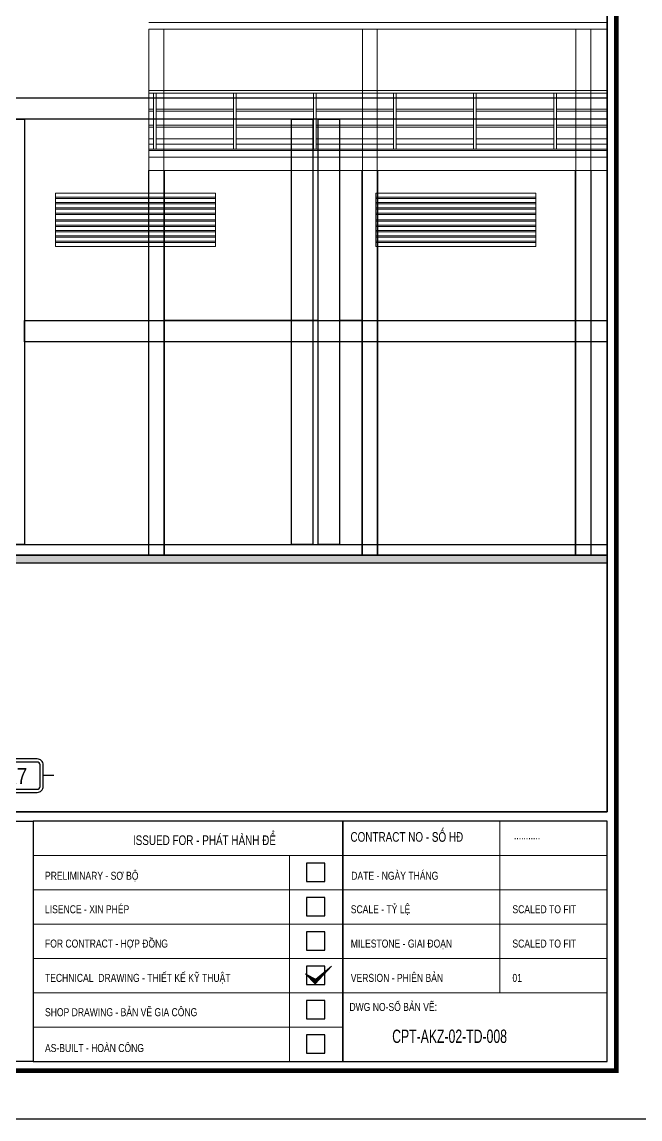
# Model space of a CAD drawing. Header units: inches. Extents: x 315041 to 662841, y -45540 to -35018.
# Drawn here: x 334239.5 to 334355.3, y -36052.2 to -35846.6 of the extents above; entities that cross this region are included whole.
import ezdxf
from ezdxf.enums import TextEntityAlignment as Align

# ---------------------------------------------------------------- set-up
doc = ezdxf.new("R2010")
doc.units = ezdxf.units.IN
doc.header["$MEASUREMENT"] = 0
for name, color, linetype in [('2', 2, 'Continuous'), ('3', 3, 'Continuous'), ('7', 7, 'Continuous'), ('8', 8, 'Continuous'), ('AZNB-BN-TL-A- X- POWDER ELEVATION X W$0$TL- Steel Platform Structure', 30, 'Continuous'), ('BAO KHUNG', 31, 'Continuous'), ('Fast RSQ_A2 Frame$0$Khung ten', 4, 'Continuous')]:
    doc.layers.add(name, color=color, linetype=linetype)
for name, color, linetype, lineweight in [('AZNB-BN-TL-A- X- POWDER ELEVATION X W$0$TL- Brick wall', 132, 'Continuous', 15), ('AZNB-BN-TL-A- X- POWDER ELEVATION X W$0$TL- LOUVER', 40, 'Continuous', 15), ('AZNB-BN-TL-A- X- POWDER ELEVATION X W$0$TL-PILING', 147, 'Continuous', 15), ('DETAIL$0$S-Dim', 8, 'Continuous', 20), ('DETAIL$0$S-Hatch', 8, 'Continuous', 13), ('S-Hatch', 8, 'Continuous', 9)]:
    doc.layers.add(name, color=color, linetype=linetype, lineweight=lineweight)
doc.layers.add('Cover text', color=7, linetype='Continuous', true_color=0x52370f)
doc.styles.add('hx2', font='VHARIALN.TTF')
doc.styles.get("Standard").update_dxf_attribs({"font": 'VHARIALN.TTF'})
doc.styles.add('style2', font='VHAVANI.TTF')
doc.styles.add('TIEU DE', font='VHARIALN.TTF', dxfattribs={"width": 0.8})

# ---------------------------------------------------------------- blocks, each defined once
blk = doc.blocks.new('DETAIL$0$MARK')
at = {"layer": 'DETAIL$0$S-Hatch', "linetype": 'Continuous'}
h = blk.add_hatch(dxfattribs=at)
h.set_pattern_fill('ANSI31', color=256, scale=50, style=0)
h.paths.add_polyline_path([(1667849.6, -1156933.2), (1667909.3, -1156997), (1668012, -1156885.1), (1667913.5, -1156966.7)])
at = {"layer": 'DETAIL$0$S-Dim', "linetype": 'Continuous'}
blk.add_lwpolyline([(1667849.6, -1156933.2), (1667909.3, -1156997), (1668012, -1156885.1), (1667913.5, -1156966.7), (1667849.6, -1156933.2)], dxfattribs=at)
blk = doc.blocks.new('A$C75D82031')
at = {"layer": '2', "color": 157, "linetype": 'Continuous'}
blk.add_lwpolyline([(0, 420), (594, 420), (594, 0), (0, 0)], close=True, dxfattribs=at)
at = {"layer": '7', "color": 147, "linetype": 'Continuous'}
blk.add_lwpolyline([(12.33, 57.61), (581.67, 57.61), (581.67, 409.19), (12.33, 409.19)], close=True, dxfattribs=at)
at = {"layer": 'BAO KHUNG', "color": 167, "linetype": 'Continuous', "const_width": 0.871}
blk.add_lwpolyline([(10.59, 9.07), (583.41, 9.07), (583.41, 410.93), (10.59, 410.93)], close=True, dxfattribs=at)
at = {"layer": 'BAO KHUNG', "color": 7}
for points in [[(211.89, 55.81), (474.14, 55.81), (474.14, 10.81), (211.89, 10.81)], [(474.14, 10.81), (532.16, 10.81), (532.16, 55.81), (474.14, 55.81)], [(532.16, 10.81), (581.67, 10.81), (581.67, 55.81), (532.16, 55.81)]]:
    blk.add_lwpolyline(points, close=True, dxfattribs=at)
at = {"layer": 'Fast RSQ_A2 Frame$0$Khung ten', "color": 7, "ltscale": 1000}
for points in [[(525.34, 44.51), (528.78, 44.51), (528.78, 47.96), (525.34, 47.96)], [(525.34, 38.09), (528.78, 38.09), (528.78, 41.53), (525.34, 41.53)], [(525.34, 31.66), (528.78, 31.66), (528.78, 35.1), (525.34, 35.1)], [(525.34, 25.23), (528.78, 25.23), (528.78, 28.67), (525.34, 28.67)], [(525.34, 18.8), (528.78, 18.8), (528.78, 22.24), (525.34, 22.24)], [(525.34, 12.37), (528.78, 12.37), (528.78, 15.81), (525.34, 15.81)]]:
    blk.add_lwpolyline(points, close=True, dxfattribs=at)
at = {"layer": 'S-Hatch'}
for p, q in [((561.54, 55.81), (561.54, 23.67)), ((474.14, 49.38), (532.16, 49.38)), ((522.13, 10.81), (522.13, 49.38)), ((532.16, 49.38), (581.67, 49.38)), ((474.14, 42.95), (532.16, 42.95)), ((532.16, 42.95), (581.67, 42.95)), ((474.14, 36.52), (532.16, 36.52)), ((532.16, 36.52), (581.67, 36.52)), ((474.14, 30.1), (532.16, 30.1)), ((532.16, 30.1), (581.67, 30.1)), ((474.14, 23.67), (532.16, 23.67)), ((532.16, 23.67), (581.67, 23.67)), ((474.14, 17.24), (532.16, 17.24))]:
    blk.add_line(p, q, dxfattribs=at)
at = {"layer": 'DETAIL$0$S-Dim', "linetype": 'Continuous', "xscale": 0.02999999996973202, "yscale": 0.02999999996973202, "zscale": 0.02999999996973202}
blk.add_blockref('DETAIL$0$MARK', (-49510.32, 34735.23), dxfattribs=at)
at = {"layer": 'BAO KHUNG', "color": 7, "linetype": 'Continuous', "width": 0.9}
blk.add_text('ISSUED FOR - PHÁT HÀNH ĐỂ ', height=1.8, dxfattribs=at).set_placement((506.46, 51.36), align=Align.CENTER)
blk.add_text('CONTRACT NO - Sè H§', height=1.8, dxfattribs=at).set_placement((533.57, 51.98))
at = {"layer": 'BAO KHUNG', "color": 109, "linetype": 'Continuous', "style": 'style2', "width": 0.8}
blk.add_text('...........', height=1.5, dxfattribs=at).set_placement((564.21, 52.44))
at = {"layer": 'Cover text', "linetype": 'Continuous', "style": 'style2', "width": 0.8}
for s, p in [('PRELIMINARY - S¥ Bé', (476.33, 44.85)), ('date - NGµY TH¸NG', (533.72, 44.85)), ('LISENCE - XIN PHÐP', (476.33, 38.57)), ('scale - tû lÖ', (533.63, 38.57)), ('scaled to fit', (563.92, 38.57)), ('FOR CONTRACT - HîP §åNG', (476.33, 32.14)), ('MILESTONE - GIAI §O¹N', (533.63, 32.14)), ('scaled to fit', (563.92, 32.14)), ('TECHNICAL  DRAWING - THIÕT KÕ Kü THUËT', (476.33, 25.71)), ('VERSION - PHI£N B¶N', (533.63, 25.71)), ('01', (563.92, 25.71)), ('SHOP DRAWING - B¶N VÏ GIA C¤NG', (476.33, 19.28)), ('%%u%%udwg no-sè b¶n vÏ:', (533.38, 20.26)), ('AS-BUILT - HOµN C¤NG', (476.33, 12.56))]:
    blk.add_text(s, height=1.5, dxfattribs=at).set_placement(p)
blk = doc.blocks.new('AZNB-BN-TL-A- X- POWDER ELEVATION X W$0$L1000X3000')
for p, q in [((-1842854, -1344012, 6768), (-1845854, -1344012, 6768)), ((-1845854, -1345012, 6768), (-1845854, -1344012, 6768)), ((-1842854, -1344087, 6768), (-1845854, -1344087, 6768)), ((-1842854, -1344112, 6768), (-1845854, -1344112, 6768)), ((-1842854, -1345012, 6768), (-1842854, -1344012, 6768)), ((-1842854, -1344187, 6768), (-1845854, -1344187, 6768)), ((-1842854, -1344212, 6768), (-1845854, -1344212, 6768)), ((-1842854, -1344287, 6768), (-1845854, -1344287, 6768)), ((-1842854, -1344312, 6768), (-1845854, -1344312, 6768)), ((-1842854, -1344387, 6768), (-1845854, -1344387, 6768)), ((-1842854, -1344412, 6768), (-1845854, -1344412, 6768)), ((-1842854, -1344412, 6768), (-1845854, -1344412, 6768)), ((-1842854, -1344512, 6768), (-1845854, -1344512, 6768)), ((-1842854, -1344537, 6768), (-1845854, -1344537, 6768)), ((-1842854, -1344612, 6768), (-1845854, -1344612, 6768)), ((-1842854, -1344637, 6768), (-1845854, -1344637, 6768)), ((-1842854, -1344712, 6768), (-1845854, -1344712, 6768)), ((-1842854, -1344737, 6768), (-1845854, -1344737, 6768)), ((-1842854, -1344812, 6768), (-1845854, -1344812, 6768)), ((-1842854, -1344837, 6768), (-1845854, -1344837, 6768)), ((-1842854, -1344912, 6768), (-1845854, -1344912, 6768)), ((-1842854, -1344937, 6768), (-1845854, -1344937, 6768)), ((-1842854, -1345012, 6768), (-1845854, -1345012, 6768))]:
    blk.add_line(p, q)
blk = doc.blocks.new('TENTRUC')
at = {"layer": '7'}
for p, q in [((0, 8.27), (0, 10.26)), ((-7.48, 5.13), (-5.48, 5.13)), ((5.48, 5.13), (7.48, 5.13)), ((0, 0), (0, 2))]:
    blk.add_line(p, q, dxfattribs=at)
blk.add_lwpolyline([(-4.36, 8.27), (4.36, 8.27, -0.414214), (5.48, 7.14), (5.48, 3.12, -0.414214), (4.36, 2), (-4.36, 2, -0.414214), (-5.48, 3.12), (-5.48, 7.14, -0.414214)], format="xyb", close=True, dxfattribs=at)
at = {"layer": '8', "ltscale": 15}
blk.add_lwpolyline([(-4.36, 7.68), (4.36, 7.68, -0.414214), (4.9, 7.14), (4.9, 3.12, -0.414214), (4.36, 2.58), (-4.36, 2.58, -0.414214), (-4.9, 3.12), (-4.9, 7.14, -0.414214)], format="xyb", close=True, dxfattribs=at)
at = {"layer": '3', "style": 'hx2'}
blk.add_attdef('TR', text='', height=2.9, dxfattribs=at).set_placement((-0.16, 3.83), align=Align.CENTER)

msp = doc.modelspace()

# ---------------------------------------------------------------- hatches: boundary and pattern name
h = msp.add_hatch()
h.set_pattern_fill('AR-CONC', color=8, scale=0.25, style=0)
h.set_pattern_definition([(50, (10443.1095, 2779.4316), (1.7931504565, -0.1568803375), [0.1875, -2.0625]), (355, (10443.1095, 2779.4316), (-0.346878334, 1.880480334), [0.15, -1.65]), (100.4514, (10443.259, 2779.4185), (1.446273454, 1.723598855), [0.159350475, -1.75285528]), (46.1842, (10443.1095, 2779.9316), (2.668102622, -0.413797536), [0.28125, -3.09375]), (96.6356, (10443.332, 2779.897), (2.336656764, 2.435294677), [0.23902572, -2.6292825]), (351.1842, (10443.1095, 2779.9316), (2.336654863, 2.435296502), [0.225, -2.475]), (21, (10443.3595, 2779.8066), (1.49226763, -1.0065472267), [0.1875, -2.0625]), (326, (10443.3595, 2779.8066), (0.60828833, 1.812875113), [0.15, -1.65]), (71.4514, (10443.4839, 2779.7227), (2.100556571, 0.806326242), [0.159350475, -1.75285528]), (37.5, (10443.10955, 2779.43156), (0.0303996383, 0.8322346346), [0, -1.63, 0, -1.675, 0, -1.65625]), (7.5, (10443.10955, 2779.4316), (0.6576738436, 0.9860292797), [0, -0.955, 0, -1.5925, 0, -0.63125]), (327.5, (10442.55205, 2779.43156), (1.3345560904, -0.0563871793), [0, -0.625, 0, -1.95, 0, -2.5875]), (317.5, (10442.302, 2779.4316), (1.4579654234, 0.250262456), [0, -0.8125, 0, -1.295, 0, -1.8375])])
h.paths.add_polyline_path([(333870.9528, -35948.0402), (333870.9528, -35951.0402), (333869.4528, -35951.0402), (333862.1443, -35951.0402), (333862.1443, -35949.5402), (333869.4528, -35949.5402), (333869.4528, -35946.5402), (333870.9528, -35946.5402), (334349.1113, -35946.5402), (334349.1113, -35948.0402)])

# ---------------------------------------------------------------- linework, layer by layer
at = {"color": 8}
msp.add_line((333817.9035, -35946.5402), (334349.1113, -35946.5402), dxfattribs=at)
for points in [[(333779.7734, -35643.0427), (334349.1113, -35643.0427), (334349.1113, -35994.6225), (333779.7734, -35994.6225)], [(334235.9534, -35860.8402), (334349.1113, -35860.8402), (334349.1113, -35864.8402), (334235.9534, -35864.8402)], [(334235.9534, -35864.8402), (334239.9534, -35864.8402), (334239.9534, -35944.5402), (334235.9534, -35944.5402)], [(334289.9578, -35864.8309), (334293.9578, -35864.8309), (334293.9578, -35944.5309), (334289.9578, -35944.5309)], [(334294.9528, -35864.8402), (334298.9528, -35864.8402), (334298.9528, -35944.5402), (334294.9528, -35944.5402)], [(334239.9534, -35902.5402), (334349.1113, -35902.5402), (334349.1113, -35906.5402), (334239.9534, -35906.5402)], [(333869.4528, -35944.5402), (334349.1113, -35944.5402), (334349.1113, -35946.5402), (333869.4528, -35946.5402)], [(333870.9528, -35948.0402), (333870.9528, -35951.0402), (333869.4528, -35951.0402), (333862.1443, -35951.0402), (333862.1443, -35949.5402), (333869.4528, -35949.5402), (333869.4528, -35946.5402), (333870.9528, -35946.5402), (334349.1113, -35946.5402), (334349.1113, -35948.0402)]]:
    msp.add_lwpolyline(points, close=True, dxfattribs=at)
at = {"layer": 'AZNB-BN-TL-A- X- POWDER ELEVATION X W$0$TL- Brick wall', "lineweight": 0}
for p, q in [((334289.9578, -35902.5402), (334239.9532, -35902.5402)), ((334239.9532, -35902.5402), (334239.9534, -35902.5402)), ((334294.9528, -35902.5309), (334266.0367, -35902.5309)), ((334303.2367, -35902.5309), (334298.9528, -35902.5309)), ((334289.9578, -35906.5402), (334239.9532, -35906.5402)), ((334239.9532, -35906.5402), (334239.9534, -35906.5402)), ((334294.9528, -35906.5309), (334266.0367, -35906.5309)), ((334303.2367, -35906.5309), (334298.9528, -35906.5309)), ((334318.126, -35944.5402), (333869.4528, -35944.5402)), ((334266.0367, -35944.5309), (334303.2367, -35944.5309)), ((334306.0367, -35944.5309), (334343.2367, -35944.5309))]:
    msp.add_line(p, q, dxfattribs=at)
at = {"layer": 'AZNB-BN-TL-A- X- POWDER ELEVATION X W$0$TL- Steel Platform Structure', "lineweight": 0, "ltscale": 1e-09}
for p, q in [((334349.1113, -35846.7311), (334263.2367, -35846.7311)), ((334263.2367, -35946.5309), (334263.2367, -35847.9311)), ((334349.1113, -35847.9311), (334263.2367, -35847.9311)), ((334266.0367, -35847.9311), (334266.0367, -35946.5309)), ((334303.2367, -35946.5309), (334303.2367, -35847.9311)), ((334306.0367, -35847.9311), (334306.0367, -35946.5309)), ((334343.2367, -35946.5309), (334343.2367, -35847.9311)), ((334346.0367, -35847.9311), (334346.0367, -35946.5309)), ((334349.1113, -35870.4795), (334263.2367, -35870.4795)), ((334349.1113, -35870.7295), (334263.2367, -35870.7295)), ((334349.1113, -35871.9295), (334263.2367, -35871.9295)), ((334263.1367, -35946.5309), (334263.1367, -35874.4295)), ((334263.1367, -35874.4295), (334349.1113, -35874.4295)), ((334263.1367, -35874.4295), (334266.1367, -35874.4295)), ((334263.1367, -35946.5309), (334263.1367, -35874.4295)), ((334266.1367, -35874.4295), (334266.1367, -35946.5309)), ((334303.1367, -35946.5309), (334303.1367, -35874.4295)), ((334303.1367, -35874.4295), (334306.1367, -35874.4295)), ((334306.1367, -35874.4295), (334306.1367, -35946.5309)), ((334343.1367, -35946.5309), (334343.1367, -35874.4295)), ((334343.1367, -35874.4295), (334346.1367, -35874.4295)), ((334346.1367, -35874.4295), (334346.1367, -35946.5309)), ((334266.1367, -35946.5309), (334263.1367, -35946.5309)), ((334306.1367, -35946.5309), (334303.1367, -35946.5309)), ((334346.1367, -35946.5309), (334343.1367, -35946.5309))]:
    msp.add_line(p, q, dxfattribs=at)
at = {"layer": 'AZNB-BN-TL-A- X- POWDER ELEVATION X W$0$TL-PILING', "lineweight": 0, "ltscale": 1e-09}
for p, q in [((334263.2367, -35859.4795), (334339.095, -35859.4795)), ((334263.2367, -35859.9795), (334339.095, -35859.9795)), ((334264.095, -35870.4795), (334264.095, -35859.9795)), ((334264.595, -35870.4795), (334264.595, -35859.9795)), ((334279.095, -35870.4795), (334279.095, -35859.9795)), ((334279.595, -35870.4795), (334279.595, -35859.9795)), ((334294.095, -35870.4795), (334294.095, -35859.9795)), ((334294.595, -35870.4795), (334294.595, -35859.9795)), ((334309.095, -35870.4795), (334309.095, -35859.9795)), ((334309.595, -35870.4795), (334309.595, -35859.9795)), ((334324.095, -35870.4795), (334324.095, -35859.9795)), ((334324.595, -35870.4795), (334324.595, -35859.9795)), ((334339.095, -35859.4795), (334339.595, -35859.4795)), ((334339.095, -35859.4795), (334349.1113, -35859.4795)), ((334339.095, -35870.4795), (334339.095, -35859.9795)), ((334339.095, -35870.4795), (334339.095, -35859.9795)), ((334339.095, -35859.9795), (334349.1113, -35859.9795)), ((334339.595, -35870.4795), (334339.595, -35859.9795)), ((334339.595, -35870.4795), (334339.595, -35859.9795)), ((334263.2367, -35862.9795), (334264.095, -35862.9795)), ((334264.595, -35862.9795), (334279.095, -35862.9795)), ((334279.595, -35862.9795), (334294.095, -35862.9795)), ((334294.595, -35862.9795), (334309.095, -35862.9795)), ((334309.595, -35862.9795), (334324.095, -35862.9795)), ((334324.595, -35862.9795), (334339.095, -35862.9795)), ((334339.595, -35862.9795), (334349.1113, -35862.9795)), ((334263.2367, -35863.3195), (334264.095, -35863.3195)), ((334264.595, -35863.3195), (334279.095, -35863.3195)), ((334279.595, -35863.3195), (334294.095, -35863.3195)), ((334294.595, -35863.3195), (334309.095, -35863.3195)), ((334309.595, -35863.3195), (334324.095, -35863.3195)), ((334324.595, -35863.3195), (334339.095, -35863.3195)), ((334339.595, -35863.3195), (334349.1113, -35863.3195)), ((334263.2367, -35865.9795), (334264.095, -35865.9795)), ((334263.2367, -35866.3195), (334264.095, -35866.3195)), ((334264.595, -35865.9795), (334279.095, -35865.9795)), ((334264.595, -35866.3195), (334279.095, -35866.3195)), ((334279.595, -35865.9795), (334294.095, -35865.9795)), ((334279.595, -35866.3195), (334294.095, -35866.3195)), ((334294.595, -35865.9795), (334309.095, -35865.9795)), ((334294.595, -35866.3195), (334309.095, -35866.3195)), ((334309.595, -35865.9795), (334324.095, -35865.9795)), ((334309.595, -35866.3195), (334324.095, -35866.3195)), ((334324.595, -35865.9795), (334339.095, -35865.9795)), ((334324.595, -35866.3195), (334339.095, -35866.3195)), ((334339.595, -35865.9795), (334349.1113, -35865.9795)), ((334339.595, -35866.3195), (334349.1113, -35866.3195)), ((334263.2367, -35868.4841), (334264.095, -35868.4841)), ((334264.595, -35868.4841), (334279.095, -35868.4841)), ((334279.595, -35868.4841), (334294.095, -35868.4841)), ((334294.595, -35868.4841), (334309.095, -35868.4841)), ((334309.595, -35868.4841), (334324.095, -35868.4841)), ((334324.595, -35868.4841), (334339.095, -35868.4841)), ((334339.595, -35868.4841), (334349.1113, -35868.4841)), ((334263.2367, -35869.4841), (334264.095, -35869.4841)), ((334264.595, -35869.4841), (334279.095, -35869.4841)), ((334279.595, -35869.4841), (334294.095, -35869.4841)), ((334294.595, -35869.4841), (334309.095, -35869.4841)), ((334309.595, -35869.4841), (334324.095, -35869.4841)), ((334324.595, -35869.4841), (334339.095, -35869.4841)), ((334339.595, -35869.4841), (334349.1113, -35869.4841))]:
    msp.add_line(p, q, dxfattribs=at)

# ---------------------------------------------------------------- block references
at = {"color": 1}
msp.add_blockref('A$C75D82031', (333767.4424, -36052.2326), dxfattribs=at)
at = {"layer": '3'}
ref = msp.add_blockref('TENTRUC', (334237.9532, -35993.0002), dxfattribs=dict(at, xscale=-1))
ref.add_attrib('TR', 'x7', dxfattribs={"layer": '0', "height": 3, "style": 'hx2'}).set_placement((334238.3148, -35989.4469), align=Align.CENTER)
at = {"layer": 'AZNB-BN-TL-A- X- POWDER ELEVATION X W$0$TL- LOUVER', "lineweight": 0, "extrusion": (0, 0, -1), "xscale": 0.01000000000931323, "yscale": 0.00999999999476131, "zscale": -0.01}
for p in [(-315817.1916, -22438.5659, 67.68), (-315877.1966, -22438.5659, 67.68)]:
    msp.add_blockref('AZNB-BN-TL-A- X- POWDER ELEVATION X W$0$L1000X3000', p, dxfattribs=at)

# ---------------------------------------------------------------- texts
at = {"color": 3, "ltscale": 0.5, "style": 'TIEU DE', "width": 0.8}
msp.add_attdef('CPT-AKZ-02-TD-008', text='KC-01', height=2.5, dxfattribs=at).set_placement((334319.5855, -36036.7176), align=Align.MIDDLE_CENTER)

doc.saveas('drawing.dxf')
